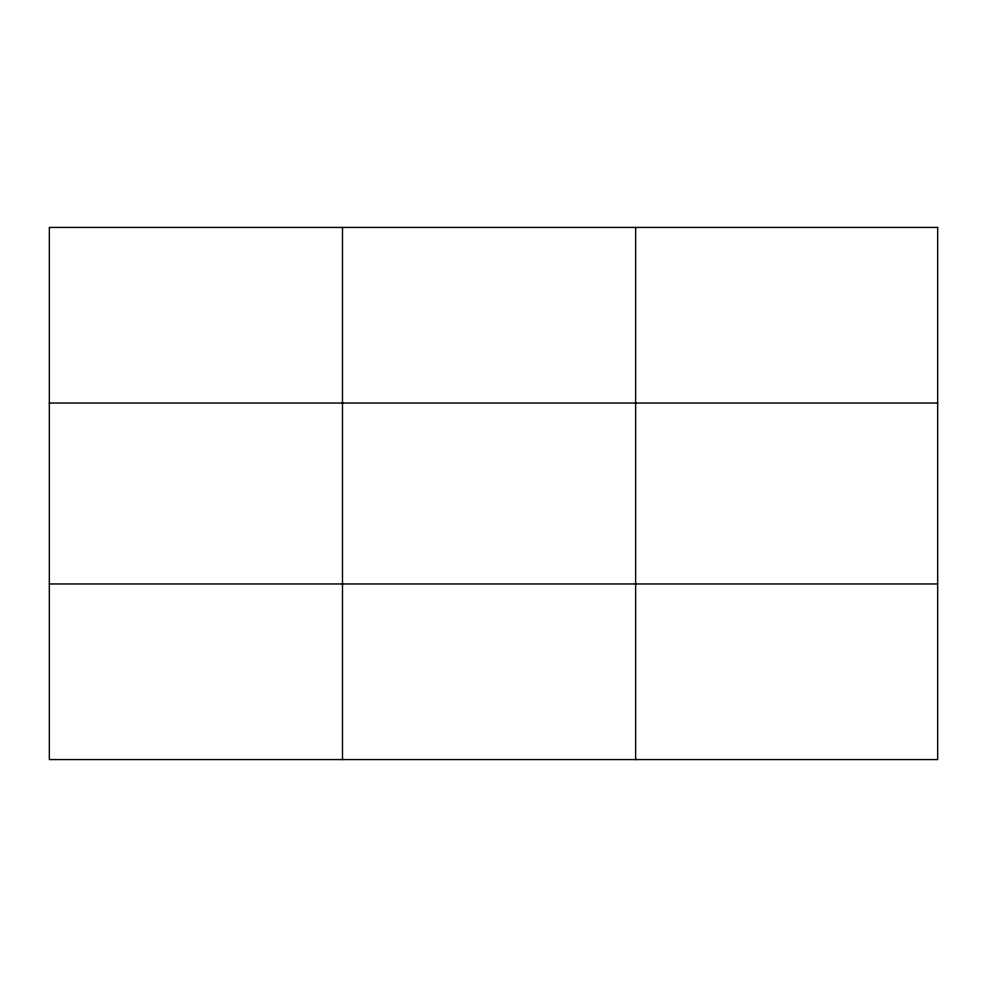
<?xml version="1.0" encoding="UTF-8"?>
<svg xmlns="http://www.w3.org/2000/svg" width="987" height="987" viewBox="0 0 987 987"><rect width="100%" height="100%" fill="white"/><g stroke="black" fill="none" stroke-linecap="round" stroke-linejoin="round"><path stroke-width="1.48" d="M342.489 759.571L342.489 227.429M635.628 759.571L635.628 227.429M49.35 403.041L937.65 403.041M49.35 583.959L937.65 583.959M937.65 227.429L937.65 759.571L49.35 759.571L49.35 227.429L937.65 227.429"/></g></svg>
